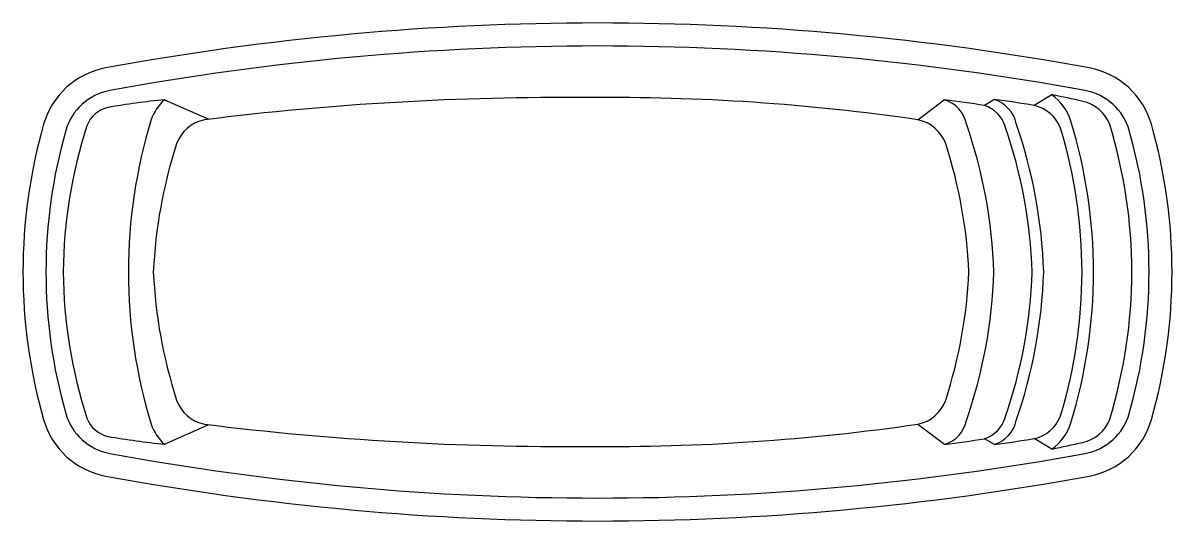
# Model space of a CAD drawing. Header units: millimetres. Extents: x 45.68 to 51.68, y 9.9 to 12.5.
import ezdxf

# ---------------------------------------------------------------- set-up
doc = ezdxf.new("R2010")
doc.units = ezdxf.units.MM
doc.header["$LTSCALE"] = 10
doc.layers.add('piscinas_igui', color=3, linetype='Continuous')

msp = doc.modelspace()

# ---------------------------------------------------------------- linework, layer by layer
at = {"layer": 'piscinas_igui', "color": 2}
for p, q in [((51.0491, 12.127), (50.956, 12.0715)), ((46.4145, 12.1011), (46.6463, 12.0001)), ((50.7487, 12.102), (50.696, 12.0708)), ((46.4145, 10.3033), (46.6435, 10.4045)), ((50.7487, 10.302), (50.696, 10.3316)), ((51.0491, 10.277), (50.956, 10.3323))]:
    msp.add_line(p, q, dxfattribs=at)
at = {"layer": 'piscinas_igui', "color": 1}
for p, q in [((50.4887, 12.1012), (50.3489, 11.9954)), ((50.4887, 10.3012), (50.3489, 10.4065))]:
    msp.add_line(p, q, dxfattribs=at)
at = {"layer": 'piscinas_igui'}
for points in [[(51.5681, 11.9729, 0.284972), (51.2443, 12.2671, 0.091438), (46.1076, 12.2671, 0.284972), (45.7838, 11.9729, 0.139889), (45.7838, 10.4311, 0.284972), (46.1076, 10.1368, 0.091438), (51.2443, 10.1368, 0.284972), (51.5681, 10.4311, 0.139889)], [(51.4527, 11.94, 0.284972), (51.2225, 12.1491, 0.091438), (46.1294, 12.1491, 0.284972), (45.8992, 11.94, 0.139889), (45.8992, 10.464, 0.284972), (46.1294, 10.2548, 0.091438), (51.2225, 10.2548, 0.284972), (51.4527, 10.464, 0.139889)]]:
    msp.add_lwpolyline(points, format="xyb", close=True, dxfattribs=at)
at = {"layer": 'piscinas_igui', "color": 2}
for points in [[(51.0491, 10.277, 0.000291), (51.2101, 10.3125, 0.255022), (51.3504, 10.4333, 0.07478), (51.4659, 11.2027, 0.07478), (51.3504, 11.9722, 0.255022), (51.2101, 12.0929, 0.009187), (51.0491, 12.127, 0.002123)], [(51.0491, 10.277, 0.152189), (51.1478, 10.4137, 0.074697), (51.2659, 11.202, 0.074697), (51.1478, 11.9902, 0.152189), (51.0491, 12.127)], [(46.4145, 12.1011, 0.018799), (46.1205, 12.061, 0.251325), (46.0093, 11.9655, 0.075799), (45.886, 11.2022, 0.075799), (46.0093, 10.439, 0.251325), (46.1205, 10.3435, 0.018799), (46.4145, 10.3033)], [(46.4145, 12.1011, 0.121441), (46.3456, 11.9975, 0.074697), (46.2264, 11.2022, 0.074697), (46.3456, 10.407, 0.121441), (46.4145, 10.3033)], [(50.7487, 10.302, 0.265207), (50.8628, 10.4267, 0.074346), (51.0059, 11.2019, 0.074372), (50.8628, 11.9769, 0.264634), (50.7487, 12.102)], [(50.7487, 10.302, 0.011065), (50.956, 10.3323, 0.255022), (51.0931, 10.4503, 0.07478), (51.2059, 11.2019, 0.07478), (51.0931, 11.9536, 0.255022), (50.956, 12.0715, 0.010667), (50.7487, 12.102)]]:
    msp.add_lwpolyline(points, format="xyb", dxfattribs=at)
at = {"layer": 'piscinas_igui', "color": 1}
msp.add_lwpolyline([(50.6158, 11.2023, 0.066239), (50.4941, 11.8714, 0.262985), (50.3488, 11.9968, 0.038488), (48.6288, 12.1126, 0.03303), (46.6233, 11.9965, 0.262985), (46.4781, 11.8712, 0.066237), (46.3564, 11.202, 0.066239), (46.4782, 10.5329, 0.262985), (46.6234, 10.4076, 0.033031), (48.6288, 10.2913, 0.038488), (50.3488, 10.4076, 0.262985), (50.4941, 10.5329, 0.066214)], format="xyb", close=True, dxfattribs=at)
for points in [[(50.4887, 10.3012, 0.265207), (50.6027, 10.426, 0.074346), (50.7459, 11.2012, 0.074372), (50.6027, 11.9762, 0.264634), (50.4887, 12.1012)], [(50.696, 10.3316, 0.249904), (50.8049, 10.4428, 0.074496), (50.9459, 11.2019, 0.074523), (50.8049, 11.9608, 0.256062), (50.696, 12.0708)]]:
    msp.add_lwpolyline(points, format="xyb", dxfattribs=at)
for centre, radius, start, end in [((49.8788, 7.2277), 4.9116, 80.4225, 82.86706), ((49.9065, 15.0002), 4.7348, 277.0633, 279.59903)]:
    msp.add_arc(centre, radius, start, end, dxfattribs=at)

doc.saveas('drawing.dxf')
